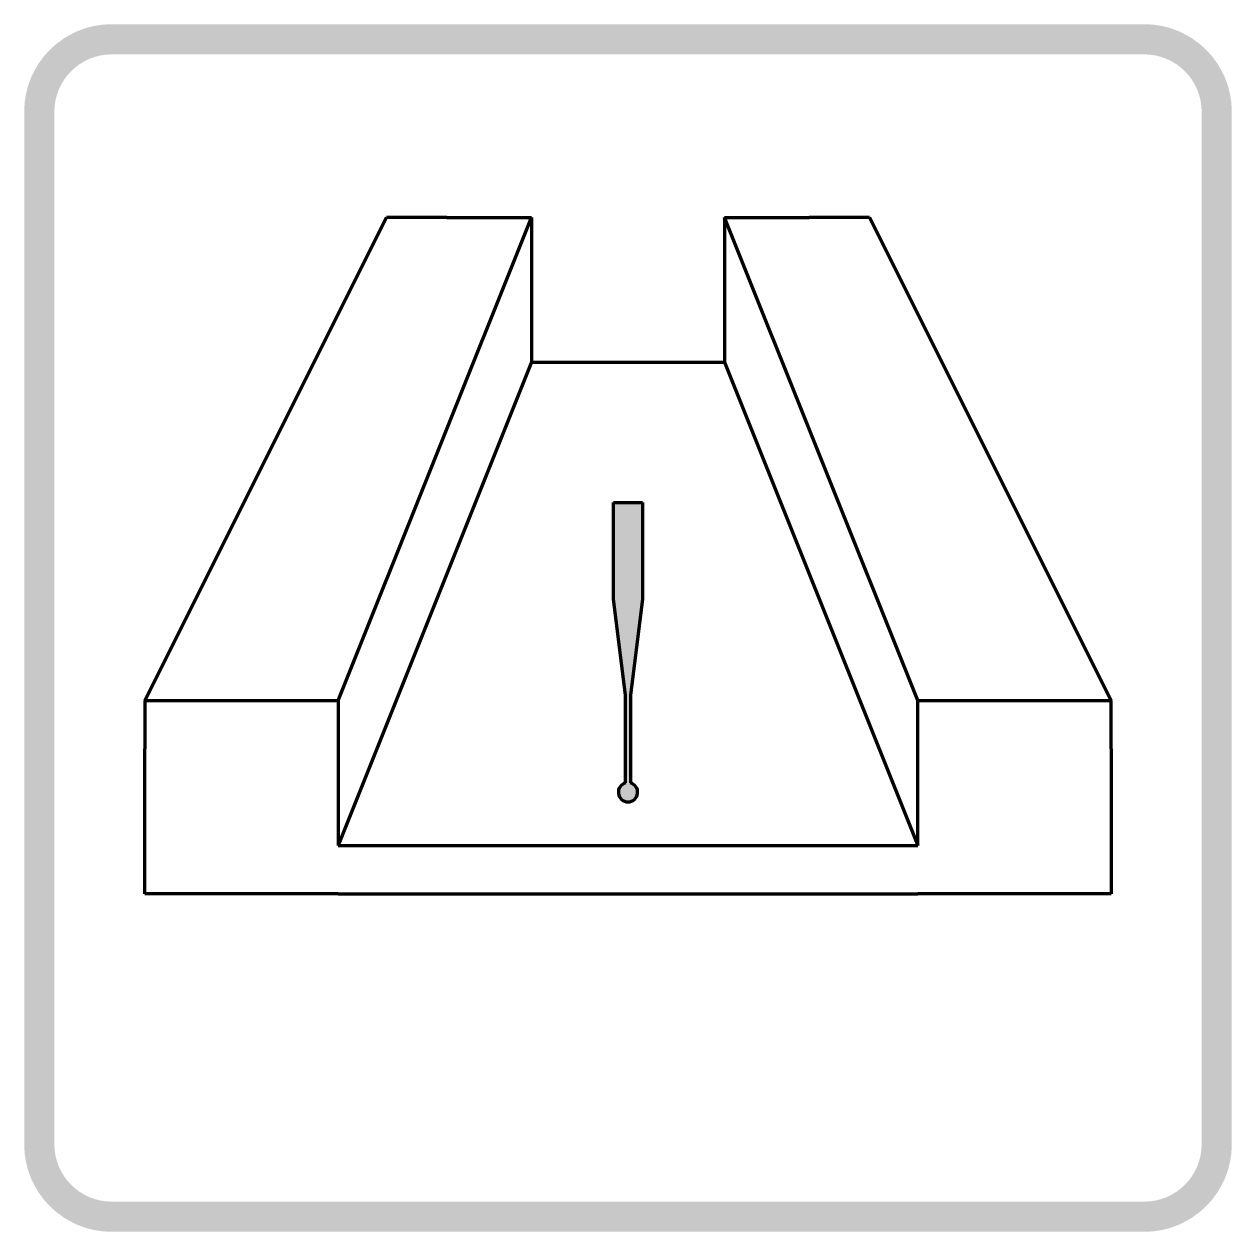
# Model space of a CAD drawing. Header units: millimetres. Extents: x -100 to 100, y -100 to 100.
import ezdxf

# ---------------------------------------------------------------- set-up
doc = ezdxf.new("R2010")
doc.units = ezdxf.units.MM
doc.layers.get('0').update_dxf_attribs({"color": 178, "lineweight": 25, "true_color": 0x000000})

msp = doc.modelspace()

# ---------------------------------------------------------------- hatches: boundary and pattern name
h = msp.add_hatch(color=256)
edge = h.paths.add_edge_path(flags=0)
edge.add_line((100, -85.50000000000003), (100, 85.49999999999997))
edge.add_arc((85.49999999999997, 85.49999999999997), 14.5, 0, 90)
edge.add_line((85.49999999999997, 99.99999999999997), (-85.50000000000003, 100))
edge.add_arc((-85.50000000000003, 85.49999999999997), 14.5, 90, 180)
edge.add_line((-100, 85.49999999999997), (-100, -85.50000000000003))
edge.add_arc((-85.50000000000003, -85.50000000000003), 14.5, 180, 270)
edge.add_line((-85.50000000000003, -100), (85.49999999999997, -100))
edge.add_arc((85.49999999999997, -85.50000000000003), 14.5, 270, 360)
edge = h.paths.add_edge_path(flags=0)
edge.add_arc((-85.50000000000003, 85.49999999999997), 9.5, 90.00000000000001, 180)
edge.add_line((-95.00000000000003, 85.49999999999997), (-95.00000000000003, -85.50000000000003))
edge.add_arc((-85.50000000000003, -85.50000000000003), 9.5, 180, 270)
edge.add_line((-85.50000000000003, -95.00000000000003), (85.49999999999997, -95.00000000000003))
edge.add_arc((85.49999999999997, -85.50000000000003), 9.5, 270, 360)
edge.add_line((94.99999999999997, -85.50000000000003), (94.99999999999997, 85.49999999999997))
edge.add_arc((85.49999999999997, 85.49999999999997), 9.5, 0, 90.00000000000001)
edge.add_line((85.49999999999997, 94.99999999999997), (-85.50000000000003, 94.99999999999997))
at = {"lineweight": 200}
h = msp.add_hatch(color=256, dxfattribs=at)
edge = h.paths.add_edge_path(flags=0)
edge.add_line((-2.400000000000091, 20.80000000000004), (2.399999999999977, 20.80000000000004))
edge.add_line((2.399999999999977, 20.80000000000004), (2.399999999999977, 4.800000000000068))
edge.add_line((2.399999999999977, 4.800000000000068), (0.3999999999999773, -11.19999999999993))
edge.add_line((0.3999999999999773, -11.19999999999993), (0.3999999999999773, -25.65080666151698))
edge.add_arc((0, -27.19999999999993), 1.6, -255.52248781407013, 75.52248781407019, ccw=False)
edge.add_line((-0.3999999999999988, -25.65080666151696), (-0.4000000000000909, -11.19999999999993))
edge.add_line((-0.4000000000000909, -11.19999999999993), (-2.400000000000091, 4.800000000000068))
edge.add_line((-2.400000000000091, 4.800000000000068), (-2.400000000000091, 20.80000000000004))

# ---------------------------------------------------------------- linework, layer by layer
for p, q in [((-40, 68), (-80, -12)), ((-48, -12), (-16, 68)), ((-30, 68), (-40, 68)), ((-30, 68), (-16, 68)), ((-16, 68), (-16, 44.00000000000003)), ((16, 68), (30, 68)), ((48, -12), (16, 68)), ((16, 68), (16, 44.00000000000003)), ((40, 68), (30, 68)), ((80, -12), (40, 68)), ((-16, 44.00000000000003), (-48, -36)), ((-16, 44.00000000000003), (16, 44.00000000000003)), ((16, 44.00000000000003), (48, -36)), ((-2.400000000000091, 4.800000000000068), (-2.400000000000091, 20.80000000000004)), ((-2.400000000000091, 20.80000000000004), (2.399999999999977, 20.80000000000004)), ((2.399999999999977, 20.80000000000004), (2.399999999999977, 4.800000000000068)), ((-0.4000000000000909, -11.19999999999993), (-2.400000000000091, 4.800000000000068)), ((2.399999999999977, 4.800000000000068), (0.3999999999999773, -11.19999999999993)), ((-80, -12), (-80, -20)), ((-80, -12), (-48, -12)), ((-48, -12), (-48, -36)), ((-0.4000000000000909, -25.65080666151698), (-0.4000000000000909, -11.19999999999993)), ((0.3999999999999773, -11.19999999999993), (0.3999999999999773, -25.65080666151698)), ((48, -36), (48, -12)), ((48, -12), (80, -12)), ((80, -20), (80, -12)), ((-80, -44), (-80, -20)), ((80, -20), (80, -44)), ((-48, -36), (48, -36)), ((-48, -44), (-80, -44)), ((-48, -44), (48, -44)), ((80, -44), (48, -44))]:
    msp.add_line(p, q, dxfattribs=at)
msp.add_arc((0, -27.19999999999993), 1.6, 104.4775121859299, 75.52248781407019, dxfattribs=at)

doc.saveas('drawing.dxf')
